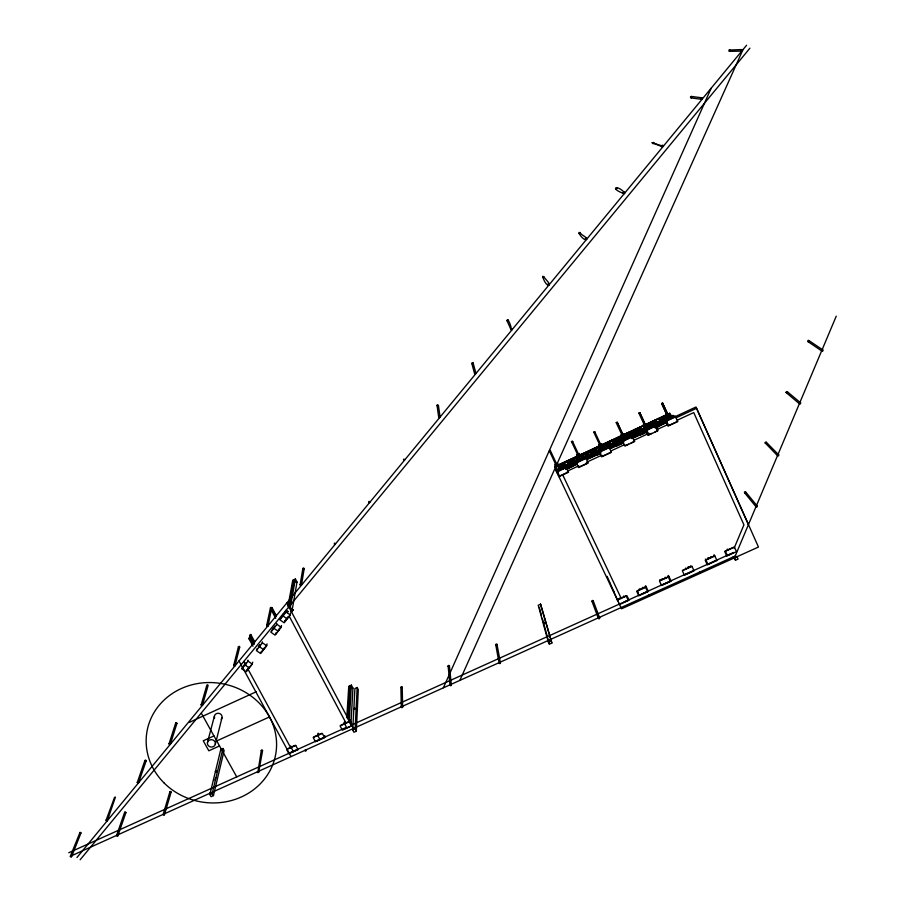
<?xml version="1.0" encoding="UTF-8"?>
<svg xmlns="http://www.w3.org/2000/svg" width="905" height="905" viewBox="0 0 905 905"><rect width="100%" height="100%" fill="white"/><g stroke="black" fill="none" stroke-linecap="round" stroke-linejoin="round"><path stroke-width="1.36" d="M262.574 750.652C262.303 748.661 260.323 751.546 262.552 750.777L258.649 772.282L257.812 772.666L261.319 750.392C262.077 751.58 262.925 751.207 261.296 750.494M266.67 625.513L267.439 624.869L268.016 625.694L271.738 608.07L271.161 607.368L270.459 607.787L266.681 625.423L267.79 626.011L267.439 624.869L266.817 625.887L267.959 625.808L266.749 625.785L267.303 624.857L268.027 625.604M270.425 607.9L271.002 608.613L271.738 608.07M300.121 584.845C302.191 586.723 298.944 583.646 301.139 584.358C301.965 583.748 301.048 586.791 300.121 584.822L302.858 568.464L303.605 567.921L304.182 568.634L301.489 585.015M302.858 568.464L303.435 569.177L304.182 568.634M400.904 687.415C401.978 686.329 402.714 687.11 400.904 687.415L401.3 707.167L402.012 707.755L402.646 707.088L402.216 687.325C399.071 686.929 402.691 688.626 402.216 687.325M448.122 666.035L448.733 665.379L449.434 665.888L451.357 685.108L450.724 685.775L450.011 685.187L448.122 666.023C450.826 664.711 447.375 666.533 448.337 666.442M438.642 416.832L439.355 416.142L440.056 416.82L438.405 405.327L437.681 404.705L437.036 405.406L438.654 416.99L439.502 417.51L439.988 416.538L438.778 416.436L439.377 417.522L440.045 416.934L439.106 417.488L438.744 416.481L440.034 416.651M495.691 644.484L496.992 644.315L500.442 662.969L499.786 663.637L499.085 663.048L495.691 644.484C500.533 644.236 492.343 645.865 497.003 644.417M356.321 731.195L358.29 689.61L357.181 687.495L354.918 688.524L352.724 730.041L353.912 732.281L356.321 731.195L355.133 728.955L357.181 687.495M350.812 726.014L350.891 724.566M351.016 722.812L352.939 688.105L351.366 685.119L350.495 685.504L348.448 719.656L349.353 719.237L351.05 722.394M351.366 685.119L349.24 721.749L340.065 725.9L342.339 730.154L351.502 726.014L351.615 723.932L349.33 719.633M348.64 720.312L348.549 721.749L345.371 723.186L345.472 721.749M346.785 717.744L348.764 686.295L349.624 685.9L350.676 687.891M347.611 718.694L349.624 685.9M344.058 722.382L343.968 723.819L340.789 725.256M344.782 721.749L344.647 723.83L346.909 728.084M580.184 233.083C575.738 229.406 583.974 242.348 586.666 239.158C587.255 238.999 584.958 239.836 585.648 239.61C589.675 238.173 580.648 235.051 579.969 232.461M107.39 820.507L115.444 797.09L114.528 797.407L106.111 820.168C106.756 818.991 108.238 821.186 106.779 820.971C105.41 821.435 107.684 819.002 106.111 820.156M202.471 705.176C202.765 703.038 199.586 705.855 202.46 705.21L208.105 685.515L207.675 684.746L206.86 685.119L201.17 704.825C202.652 705.798 202.381 705.776 201.193 704.757M324.59 737.643L322.304 733.389L313.175 737.518L315.46 741.761L324.59 737.643L324.782 735.516M70.33 856.288L70.782 857.046L71.597 856.684L80.986 832.973L80.07 832.261L70.33 856.288L735.199 556.055C737.903 556.383 733.661 558.294 735.199 556.055L836.254 316.162M71.597 856.684L70.647 855.949M79.764 832.589C82.004 834.376 78.237 832.249 80.986 832.973M235.017 665.684L234.497 664.915L233.694 665.401L238.445 646.702L239.271 646.328L239.701 647.109L235.006 665.741L234.157 666.137L233.716 665.311M116.587 835.428L117.028 836.186L117.842 835.813L125.897 812.645L125.467 811.898L124.675 812.238L116.587 835.428L117.401 835.055L117.842 835.813M318.628 733.355L318.481 734.815L321.637 733.389M124.675 812.26C124.585 812.701 125.071 813.572 125.897 812.645M317.96 733.344L317.745 735.46L320.019 739.702M163.172 814.398L163.613 815.167L164.439 814.794L171.124 792.147L170.694 791.423L169.891 791.784L163.172 814.398L163.997 814.025L164.439 814.794M169.891 791.784C172.007 793.742 168.285 791.094 171.124 792.169M258.649 772.282L258.219 771.513L257.382 771.886M290.731 745.969L290.516 747.451L287.371 748.876M401.3 707.167L401.933 706.5L402.646 707.088M449.434 665.944L449.061 666.533M137.356 782.305L138.635 782.655L146.146 760.845L145.716 760.087L144.913 760.46L137.368 782.259L138.442 781.988L138.669 782.52L138.08 781.83L137.345 782.361L138.329 782.983L138.182 781.852L137.424 782.701L138.646 782.633M450.011 685.187L450.656 684.519L451.357 685.108M499.085 663.048L499.73 662.37L500.442 662.969M293.05 610.128L289.973 607.549L293.05 610.128L291.32 612.323M291.003 611.735L291.93 611.305L297.021 582.039L295.392 578.94L294.51 579.347L289.317 608.273M288.48 611.701L286.387 610.219L286.059 611.984L279.905 619.823L284.102 622.787L290.267 614.959L290.573 613.183M295.392 578.94L290.245 607.843L291.93 611.305M287.926 616.758L287.711 618.002L289.838 615.287M288.638 607.323L293.639 579.754L292.756 580.162L287.971 606.373M286.987 617.957L284.634 621.905L284.86 620.66M285.867 611.09L283.503 615.027L283.74 613.794M280.991 626.407L278.627 630.355L278.876 629.099M281.172 627.335L276.975 624.371L270.844 632.176L275.041 635.129L281.172 627.335L281.512 625.525M282.79 615.004L280.426 618.941L280.663 617.708M277.688 631.554L277.937 630.299M275.81 632.991L275.561 634.258L276.987 632.459M276.557 624.699L276.806 623.455M274.43 627.403L274.69 626.147M273.491 628.602L273.751 627.346M271.376 631.305L273.039 628.24M766.433 442.93L766.264 442.194L778.662 454.808L778.662 455.769L777.667 455.826L765.144 442.907L765.969 443.337M266.67 645.774L262.473 642.822L256.387 650.582L260.572 653.512L266.67 645.774L267.054 643.908M275.98 616.735L272.02 609.325L272.281 608.092L271.398 608.499L271.138 609.732L275.754 618.375M264.418 647.46L264.147 648.761L266.262 646.08M261.387 651.329L261.104 652.629L263.208 649.948M262.065 643.138L262.348 641.849M144.913 760.46L145.343 761.218L146.146 760.845M259.961 645.819L260.244 644.53M259.022 647.018L259.305 645.717M169.065 743.774C171.882 742.168 167.402 745.245 170.344 744.17L176.928 723.423L176.498 722.665L175.683 723.038L169.054 743.786C171.656 746.082 167.934 742.043 170.332 744.193M175.683 723.038L176.113 723.796L176.928 723.423M256.918 649.7L257.201 648.399M242.472 666.94L242.008 668.863L246.194 671.782L252.257 664.089L252.687 662.166M249.135 666.894L246.726 670.899L247.042 669.553M238.445 646.702L238.875 647.494L239.701 647.109M247.676 661.465L247.981 660.141M245.572 664.134L245.889 662.799M213.444 795.619L224.123 750.539L222.981 748.469L220.763 749.476L209.87 794.5L211.091 796.683L213.444 795.619L212.222 793.436L222.981 748.469M244.644 665.311L244.961 663.987L243.558 665.752M242.551 667.981L242.868 666.646M253.196 644.552L249.848 638.353L250.165 637.063L249.282 637.459L248.977 638.76L252.993 646.193M254.463 643.172L250.47 635.774L250.776 634.484L249.904 634.891L249.599 636.17L254.169 644.484M215.028 780.268L215.684 777.531M215.333 744.182A4.027 3.699 9.7 0 0 210.084 739.826A4.027 3.699 9.7 0 0 208.75 746.093A4.027 3.699 9.7 0 0 215.333 744.182L222.008 717.688M207.449 742.507L214.44 716.025M734.181 548.057L743.933 524.866L693.739 412.567L677.121 420.259M443.416 687.732L711.183 88.181M459.887 680.3L742.994 49.594M543.894 277.337C540.523 272.213 545.828 287.609 549.165 284.69C549.606 283.525 548.554 286.014 547.91 284.792C552.31 285.075 544.063 278.163 543.939 276.681M281.783 616.079L283.322 614.122L282.982 615.898L287.179 618.873M258.321 646.77L259.837 644.835L259.43 646.702L263.615 649.643M242.008 668.863L248.072 661.159L252.257 664.089M291.376 611.972L293.107 609.778M249.757 667.053L251.85 664.383M76.948 857.533L746.58 45.25M80.16 859.75L749.928 48.157M730.007 51.087L728.978 51.155L728.978 50.092L741.455 49.571L742.157 50.352L741.342 49.583M354.964 709.135L354.771 707.993L354.24 709.034M353.335 728.389C351.988 730.527 355.97 728.649 353.335 728.389L286.783 603.001M550.274 450.464L549.561 451.403L550.274 450.464L557.061 464.865M571.474 441.55L572.639 441.629L571.474 441.55L578.272 456.007M593.771 432.138L594.97 432.205L593.771 432.138L599.97 445.384M622.425 435.972L616.226 422.658L617.153 422.228L624.541 438.099M617.459 422.714L616.226 422.658M644.371 424.965L638.851 413.11L639.79 412.68L645.31 424.524M640.118 413.144L638.851 413.11M666.815 414.931L661.657 403.506L662.596 403.064L668.705 416.232M661.657 403.506L662.969 403.528M296.15 582.447L297.021 582.039M558.419 465.317L557.446 463.258L556.53 463.688L557.322 466.166M577.548 456.878L576.553 454.751L577.469 454.321L579.664 458.79M600.954 449.05L598.578 444.898L599.495 444.468L601.576 447.466M626.441 439.411L623.624 436.233L622.617 434.106L623.556 433.665M644.055 424.524L643.116 424.954L648.795 429.637M555.048 466.471L669.757 413.325L555.082 466.561L555.76 468.009M559.562 468.009L558.645 465.464L555.297 467.014L556.224 470.091M563.577 463.168L564.675 466.177L562.514 467.172L561.451 464.152L563.577 463.168L564.562 465.69M567.774 461.222L568.962 464.186L565.535 465.781L564.415 462.783L567.774 461.222L565.772 462.772M568.611 460.837L570.976 460.362L568.611 460.837L569.811 463.79M574.347 462.331L572.808 458.88L576.168 457.319L577.526 460.215M578.012 456.471L581.372 454.91L582.843 457.749L579.404 459.344L578.012 456.471L578.25 456.98M584.528 453.45L582.639 454.944L584.528 453.45L586.304 456.776L586.055 456.256M589.777 451.007L586.655 453.088L589.777 451.007L591.655 454.287L591.418 453.767M592.843 450.215L594.732 448.71L596.474 451.425M595.581 448.314L598.952 446.753L600.773 449.423L597.323 451.029L595.581 448.314L596.983 450.645M603.42 447.658L602.164 445.882L599.789 446.357L601.927 445.362L604.054 448.541M613.816 444.016L611.509 445.079L609.235 441.979L612.617 440.407L614.721 442.952M613.884 440.441L615.785 438.936L617.945 441.459M620.264 436.889L616.644 437.941L619.065 440.973L618.816 440.441L622.278 438.846L622.516 439.366L620.027 436.368L622.278 438.846M623.104 435.565L625.004 434.061L627.595 437.013L625.163 437.5L622.855 435.056L625.412 438.02L625.163 437.5M626.09 434.185L628.466 436.606L625.853 433.665L629.473 432.601L631.916 435L629.235 432.092L629.473 432.601M635.152 429.977L637.301 428.981L639.903 431.3L637.708 432.319L634.914 429.456L637.708 432.319M639.812 427.805L642.471 430.113L639.575 427.296L643.206 426.232L645.932 428.506L642.969 425.712L643.206 426.232M655.299 420.621L658.274 422.771L655.062 420.101L658.704 419.038L661.747 421.164L658.467 418.517L658.704 419.038M662.935 417.081L666.057 419.162L662.686 416.56L665.085 416.074L667.2 417.454M558.883 465.973L555.534 467.534L556.473 470.611M576.417 457.84L572.808 458.88M595.818 448.835L598.069 447.783M609.484 442.488L612.855 440.916L614.948 444.084M558.294 466.833L564.641 463.88M568.442 462.116L587.469 453.281M589.958 452.014L596.35 449.163M598.895 447.986L610.309 442.692M619.167 438.461L612.775 441.425L619.02 438.71M620.525 437.941L630.762 433.19M633.24 431.934L641 428.438M643.557 427.251L656.351 421.311M658.919 420.124L664.032 417.748M666.487 416.492L670.435 414.784L669.655 413.257M605.479 446.64L605.717 447.161L603.567 444.016L605.479 446.64L607.662 445.622L605.705 443.02L607.244 445.271M628.217 436.086L631.679 434.479M632.538 434.083L632.787 434.604L630.084 431.696L632.538 434.083L634.971 433.586L632.233 430.701L634.722 433.065M637.459 431.787L639.903 431.3M642.222 429.581L645.684 427.975M648.93 426.47L646.147 424.241L649.179 426.99L646.736 427.488L643.998 425.237L644.236 425.757M652.55 424.253L650.39 422.273L653.263 424.456L655.706 423.97L652.539 421.266L655.458 423.438M658.025 422.25L661.51 420.633M662.562 420.146L662.811 420.678L659.507 418.042L662.562 420.146L665.005 419.649L661.657 417.035L664.756 419.128M665.82 418.642L668.014 417.612L668.263 418.144M556.043 469.74L673.026 415.338L673.829 416.888L556.733 471.211L556.009 469.638M574.098 461.799L576.383 460.747M586.406 452.568L587.979 455.362L590.264 454.299M599.789 446.357L601.633 449.027L603.805 448.02M609.235 441.979L611.271 444.559L613.567 443.495M565.783 466.301L569.211 464.706M597.572 451.55L601.01 449.955M565.976 466.516L566.406 467.5L556.677 472.014L556.281 471.019L565.976 466.516L568.6 472.139L558.883 476.652L555.67 466.584M575.874 461.923L585.603 457.41L586.078 458.383L576.327 462.908L575.874 461.923L578.51 467.546L588.25 463.032L585.603 457.41M598.974 451.21L608.737 446.685L609.269 447.624L611.429 452.296L601.655 456.833L598.974 451.21L599.483 452.161L609.269 447.624M622.154 440.452L631.95 435.916L632.538 436.832L622.719 441.38L622.154 440.452L623.228 442.794M645.412 429.66L655.243 425.101L655.887 425.995L658.025 430.701L648.184 435.271L645.412 429.66L648.184 435.271M665.175 420.497L675.028 415.927L677.856 421.515L667.969 426.097L665.175 420.497L666.238 422.85M557.344 471.46L557.107 470.883L565.32 467.071L566.417 469.39M565.568 466.991L575.693 462.297M585.829 457.591L608.092 447.228L608.398 447.771M608.613 447.025L622.617 440.531M631.554 436.38L644.326 430.452M655.831 425.124L664.768 420.972M556.552 471.697L695.979 407.012L748.446 524.606M646.034 430.565L655.887 425.995M665.842 421.379L675.73 416.798M566.1 468.79L576.44 464.073M586.564 459.299L600.728 452.817M609.585 448.62L623.658 442.104M631.826 438.393L647.03 431.346M655.05 427.624L667.143 421.934M676.103 417.782L696.567 408.291L758.469 547.039L621.565 608.805L556.281 471.019M557.469 473.519L558.328 472.806M566.145 469.175L577.458 463.926M587.017 459.491L600.863 453.077M611.361 448.201L622.742 442.93M631.984 438.642L647.199 431.583M655.22 427.861L667.121 422.352M566.27 469.435L573.804 465.939M615.966 446.391L622.029 443.586M640.661 434.943L645.729 432.59M655.876 427.884L659.688 426.119M567.231 471.2L578.725 465.871M586.395 462.319L601.735 455.215M610.671 451.063L624.733 444.547M633.681 440.407L649.009 433.291M656.679 429.739L666.906 424.999M271.138 609.732L272.02 609.325M559.539 476.087L567.763 472.286M579.166 467.003L587.402 463.179M602.289 456.278L610.57 452.443M625.513 445.52L628.59 444.095M631.034 442.964L633.817 441.674M651.905 433.291L648.806 434.728L647.199 431.199M655.005 431.855L657.132 430.859M676.951 421.685L668.591 425.554L666.996 422.024M249.599 636.17L250.47 635.774M248.977 638.76L249.848 638.353M189.62 722.247L256.353 691.714M213.953 735.923L203.252 740.799L208.829 750.799L219.519 745.935M216.736 740.935L269.475 716.93M352.068 688.49L352.939 688.105M540.557 604.189L538.237 605.241L548.249 641.826L549.38 644.134L551.858 643.014L540.557 604.189L551.858 643.014M291.919 746.817L295.064 745.403M313.911 736.874L317.078 735.448M647.007 590.422L645.435 587.074L637.324 590.739L638.376 592.967M669.779 580.128L668.218 576.779L660.084 580.456L659.711 579.732M682.924 570.139L691.081 566.44L690.673 565.738M705.391 559.086L705.832 559.776L714.022 556.077L713.581 555.387M733.514 547.265L725.29 550.987L727.326 555.489L730.38 554.12M646.306 587.006L636.713 591.338L638.806 595.784L648.387 591.463L645.695 585.761M669.1 576.7L659.485 581.044L661.555 585.512L671.171 581.168L668.433 575.478M714.927 555.987L705.244 560.365L707.303 564.867L716.975 560.489L714.158 554.799M68.746 852.748L345.371 727.824M350.925 725.312L621.497 603.126M624.077 601.961L733.593 552.503M289.668 753.096L292.813 751.67M294.204 751.048L297.349 749.623M316.196 741.116L319.352 739.69M320.755 739.057L322.859 738.107M622.504 602.832L628.217 600.253L626.113 595.807L618.025 599.461L617.708 598.725M641.803 594.121L647.528 591.531M662.166 584.924L667.585 582.481M668.207 582.187L670.3 581.248M684.983 574.618L693.14 570.931M707.88 564.279L716.07 560.58M732.801 553.023L733.435 552.74M343.063 729.509L346.23 728.084M347.633 727.439L349.749 726.489M209.87 794.5L212.222 793.436M352.724 730.041L355.133 728.955M548.249 641.826L550.738 640.706M735.527 560.184L738.084 559.041L737.009 556.666L734.464 557.819L735.527 560.184L733.174 556.767M560.806 464.491L563.34 463.36M638.138 429.886L640.661 428.755M653.32 423.099L657.109 421.402M589.811 451.776L593.623 450.068M621.554 437.568L625.355 435.871M632.957 432.466L641.826 428.506M654.496 422.839L657.03 421.696M660.831 419.999L665.899 417.737M567.582 462.557L572.65 460.294M576.462 458.586L578.996 457.455M590.422 452.342L592.956 451.21M613.262 442.126L615.796 440.995M620.853 438.733L624.654 437.036M567.367 462.919L573.713 460.079M576.259 458.937L578.804 457.806M590.241 452.681L596.599 449.842M599.133 448.71L601.678 447.568M613.115 442.455L618.183 440.192M620.717 439.061L623.251 437.93M634.654 432.828L642.256 429.423M741.421 51.121C739.057 50.646 744.238 50.623 740.822 49.899C739.645 51.868 743.774 50.216 741.421 51.121L729.498 51.336M579.777 233.626L579.008 233.513M653.218 422.94L657.358 422.16M648.003 424.241L657.697 422.409M661.849 421.628L666.001 420.848M655.503 424.626L662.358 423.359M648.976 426.153L653.093 425.395M655.842 424.886L666.827 422.85M628.127 433.823L624.416 434.807M633.421 432.884L637.392 432.183M642.697 431.233L645.344 430.757M629.722 433.868L637.686 432.454M640.344 431.979L646.985 430.803M633.455 434.988L638.998 434.015M625.4 436.708L628.172 436.233M633.738 435.26L643.466 433.574M602.074 444.785L604.755 444.344M607.436 443.903L610.106 443.45M612.787 443.009L615.457 442.568M619.473 441.9L623.488 441.233M606.316 444.423L611.678 443.529M614.359 443.088L623.76 441.538M611.022 445.396L618.986 444.106M603.273 446.98L605.931 446.55M609.925 445.905L620.57 444.185M585.49 454.174L588.205 453.767M585.659 454.491L588.386 454.084M591.101 453.665L600.603 452.228M591.802 455.294L594.495 454.898M581.214 457.217L598.737 454.627M562.186 464.457L558.181 465.374M574.539 462.749L577.288 462.365M560.93 464.989L565.059 464.423M571.949 463.473L577.447 462.715M561.767 466.55L559.052 466.912L561.892 466.901M565.863 465.996L572.673 465.091M565.987 466.347L575.557 465.068M701.76 97.785L702.427 98.555L701.816 97.797L691.318 96.439L690.47 97.073L691.047 97.91L701.59 99.312L702.404 98.724L701.941 97.819L700.968 98.385L701.533 99.312L702.427 98.543L701.692 99.312L700.934 98.611L701.511 99.301M543.328 277.688L542.661 277.292M729.487 49.843L730.165 50.261M691.047 97.91L691.884 97.276L691.318 96.439M662.788 145.32C668.388 149.099 636.147 136.395 662.268 146.757C664.496 146.621 661.725 144.234 661.815 145.931C662.641 147.334 662.302 146.01 662.2 146.723M437.624 406.028L437.036 405.406M624.246 192.132C625.547 192.742 622.131 191.747 623.952 193.568C624.314 193.58 624.642 193.285 624.699 192.935C617.38 184.134 608.929 188.093 623.579 193.466C626.407 193.975 621.769 191.622 623.579 193.466M653.15 143.782L654.077 143.329L653.682 142.402M745.437 491.743C742.191 492.241 747.666 493.055 744.577 492.784L756.139 506.913L757.134 506.857L757.134 505.906L745.539 491.811L745.539 492.727L744.577 492.784M615.807 188.975L616.791 188.726L616.577 187.742M757.134 505.906L756.139 505.963L756.139 506.913M766.286 442.217L765.325 442.274L765.325 443.201M778.662 454.808L777.667 454.864L777.667 455.826M787.395 391.786L800.563 402.827L800.563 403.811L799.556 403.868L786.411 392.793C787.124 393.494 788.493 391.13 786.909 392.962C784.296 391.707 789.76 391.446 786.411 392.793M800.563 402.827L799.556 402.883L799.556 403.868M808.844 340.518L822.849 349.952L822.837 350.948L821.831 351.004L807.86 341.547C810.495 342.384 807.735 338.244 807.86 341.547M822.849 349.952L821.842 350.009L821.831 351.004M673.84 416.9L668.467 413.562L667.528 413.992L671.804 416.685M669.768 416.458L666.589 414.433L665.65 414.875L669.87 417.578M668.014 417.612L664.847 415.553L665.085 416.074M245.04 665.017L249.226 667.935M273.91 628.285L278.107 631.238M286.059 611.984L290.267 614.959M586.474 238.388L585.445 238.456L585.467 239.486M649.79 426.73L645.921 423.653L644.994 424.083L639.79 412.68M644.134 427.103L646.023 428.676M639.654 430.78L637.063 428.461L637.301 428.981M622.617 434.106L625.966 437.624M625.004 438.077L621.69 434.536L620.762 434.966L623.635 438.077M621.769 437.104L624.235 439.785M617.47 441.142L615.785 438.936M613.647 439.932L616.011 442.998M612.097 439.977L612.843 441.504M674.825 416.967L674.417 416.458L666.069 420.327L666.465 420.848M591.927 601.18C594.234 601.305 591.519 601.746 593.171 600.739L599.664 617.934L599.314 618.794L598.409 618.5L591.927 601.18C593.284 599.891 591.768 600.626 593.137 600.626M599.664 617.934L598.759 617.629L598.409 618.5M473.055 362.871L471.743 363.21L474.571 373.618L475.476 373.969L475.928 373.211L473.055 362.871L472.715 363.776L471.799 363.459M475.86 373.007C474.673 375.417 475.634 370.79 474.571 373.618M506.981 320.675L507.909 320.992L508.248 320.076L507.32 319.759L506.981 320.675L510.952 329.477C512.354 330.28 513.112 328.379 511.11 329.692C510.906 326.784 513.508 330.653 510.952 329.477M512.253 328.854C509.911 328.911 512.75 328.526 508.248 320.076M549.177 284.068L548.215 283.729L547.864 284.69M655.005 426.165L654.62 425.644L646.294 429.502L646.668 430.033M604.178 447.579L601.35 443.608L600.422 444.038L603.228 448.02M728.344 549.606L727.235 549.211L727.711 549.889M598.578 444.898L601.316 448.903M711.93 557.028L710.844 556.62L711.285 557.31M631.656 436.991L631.317 436.448L623.025 440.305L623.353 440.837M708.434 557.706L708.875 558.396M707.8 558L708.242 558.69M596.135 451.041L594.732 448.71M592.605 449.695L594.291 452.432M688.581 566.688L688.988 567.39M687.947 566.971L688.354 567.673M685.549 568.057L685.956 568.759M201.51 713.525L236.714 776.886M291.172 747.473L293.469 751.693M243.807 661.442L245.821 665.152M247.834 668.852L290.777 747.858M239.011 660.955L291.014 756.501M249.95 638.704L251.285 641.17M667.833 576.066L668.218 576.779M250.776 634.484L254.769 641.871M666.137 577.718L665.118 577.288L665.503 578.001M272.281 608.092L276.229 615.491M273.378 612.199L274.69 614.665M286.059 610.242L287.383 612.719M289.351 616.441L345.97 722.948M349.24 721.749L351.502 726.014M293.639 579.754L294.725 581.825M662.098 578.657L662.483 579.37M582.401 454.434L584.132 457.783M580.433 455.69L579.313 453.473L578.397 453.903L579.505 456.131M585.23 458.53L584.947 457.964L576.711 461.788L576.971 462.353M645.084 586.35L645.435 587.074M349.353 719.237L351.004 722.62M576.553 454.751L579.788 461.471M643.014 587.288L643.365 588.012M642.38 587.571L642.731 588.295M613.296 590.456L614.099 592.198M579.777 460.362L580.048 460.928M640.344 589.381L639.371 588.929L639.711 589.664M579.132 460.656L579.404 461.222M562.718 474.854L621.294 598.567M549.358 450.882L556.733 466.55M557.107 470.883L558.996 474.933M572.401 441.12L579.189 455.577M594.698 431.708L601.486 446.233M631.95 435.916L634.688 441.516L624.88 446.063L622.719 441.38M617.153 422.228L624.823 438.88M705.832 559.776L707.371 563.148M655.243 425.101L656.317 427.454M662.596 403.064L668.897 417.024M662.019 403.958L667.189 415.406M624.043 596.746L623.715 596.01L623.409 597.029M607.131 576.372L609.778 582.413M609.993 582.854L617.832 600.818M565.32 467.071L565.568 467.647M620.083 597.651L620.4 598.386M563.215 468.043L563.464 468.62M570.738 459.853L572.231 463.303M562.571 468.338L562.82 468.914M618.963 603.216L619.506 604.506L629.066 600.185L626.961 595.739L617.402 600.06L616.871 598.793M560.161 469.457L560.399 470.034M559.516 469.763L559.765 470.34M558.645 465.464L559.652 468.507M557.446 463.258L559.856 470.668M556.394 466.595L555.613 464.107L554.697 464.537L557.356 473.247M539.301 607.413L541.541 615.57M542.287 618.296L549.38 644.134M214.643 718.095A3.869 3.575 9.9 0 1 216.227 713.74A3.869 3.575 9.9 0 1 221.159 714.599A3.869 3.575 9.9 0 1 221.182 719.226M215.413 771.309C217.245 772.214 215.91 772.044 215.605 770.924C216.057 770.223 217.008 771.626 216.6 771.06C214.711 773.277 217.098 769.024 215.413 771.388M544.923 622.708C545.319 624.405 542.072 622.007 544.923 622.719M786.23 392.204L786.898 391.627L786.23 392.204M335.416 543.769C333.945 546.032 333.866 541.541 335.416 543.769M369.806 502.049C368.324 504.334 368.256 499.786 369.806 502.049M210.096 793.221C210.82 795.608 212.132 791.705 210.096 793.221M404.682 459.74C403.178 462.059 403.132 457.444 404.682 459.74M305.008 750.392C305.698 752.813 307.078 748.854 305.008 750.392M543.611 622.663L544.867 622.482L543.634 622.572M548.577 640.48C549.188 642.98 550.726 638.885 548.577 640.48M648.602 595.343C649.179 597.877 650.797 593.725 648.602 595.343M699.192 572.514C699.746 575.071 701.398 570.885 699.192 572.514M556.156 467.67L555.727 466.765L556.156 467.67M295.72 745.415L286.625 749.521L288.921 753.741L298.005 749.645L295.72 745.415M691.974 566.36L682.325 570.727L684.384 575.207L694.033 570.851L691.974 566.36M734.43 547.174L724.713 551.564L726.749 556.077L736.466 551.688L734.43 547.174M164.269 783.142A65.364 60.047 9.7 0 0 273.989 761.184A65.364 60.047 9.7 0 0 195.842 683.886A65.364 60.047 9.7 0 0 164.269 783.142"/></g></svg>
